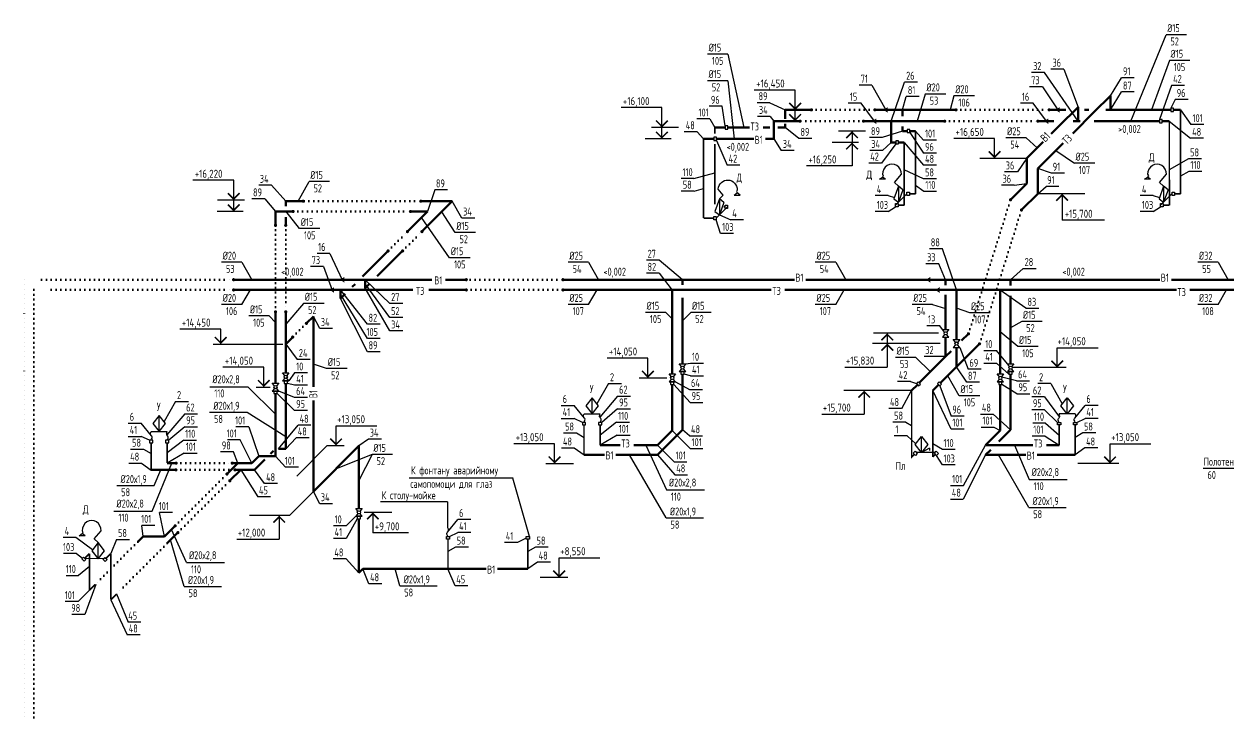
# Model space of a CAD drawing. Header units: millimetres. Extents: x 170992 to 3444916, y -723939 to 111177.
# Drawn here: x 1714954 to 1752592, y -362071 to -340524 of the extents above; entities that cross this region are included whole.
import ezdxf
from ezdxf.enums import TextEntityAlignment as Align

# ---------------------------------------------------------------- set-up
doc = ezdxf.new("R2010")
doc.units = ezdxf.units.MM
doc.linetypes.add('пунктирнаяX2', pattern=[0.5, 0, -0.5])
doc.linetypes.add('ШТРИХОВАЯ', pattern=[0.75, 0.5, -0.25])
doc.layers.add('0. В', color=1, linetype='Continuous')
for name, color, linetype, lineweight in [('0. В выноски', 2, 'Continuous', 25), ('_fek', 6, 'Continuous', 50), ('_tex_fek', 4, 'Continuous', 25), ('_vodo', 3, 'Continuous', 50)]:
    doc.layers.add(name, color=color, linetype=linetype, lineweight=lineweight)
doc.layers.add('0_ГТ-20_Изм.1', color=7, linetype='Continuous', true_color=0xe000e0)
doc.styles.add('GOST 2.304', font='CS_Gost2304.shx')
doc.styles.add('ГОСТ 2.304', font='cs_gost2304.shx')

# ---------------------------------------------------------------- blocks, each defined once
blk = doc.blocks.new('A$C192E26FC')
at = {"layer": '0. В выноски', "lineweight": -3, "ltscale": 100}
for p, q in [((-40, 31), (-125, 100)), ((-125, 100), (-125, -100)), ((39, 32), (123, 100)), ((123, 100), (123, -100)), ((-125, -100), (-39, -31)), ((123, -100), (38, -32))]:
    blk.add_line(p, q, dxfattribs=at)
blk.add_circle((0, 0), 50, dxfattribs=at)

msp = doc.modelspace()

# ---------------------------------------------------------------- linework, layer by layer
at = {"layer": '0. В', "color": 1, "linetype": 'ШТРИХОВАЯ', "ltscale": 250, "const_width": 50}
for points in [[(1751083, -343204), (1751083, -345829)], [(1742802, -343865), (1742802, -345829)], [(1742802, -345829), (1742614, -345829)], [(1751083, -345829), (1750896, -345829)]]:
    msp.add_lwpolyline(points, dxfattribs=at)
at = {"layer": '0. В', "color": 150, "linetype": 'ШТРИХОВАЯ', "ltscale": 250, "const_width": 50}
for points in [[(1750733, -346183), (1750730, -343558)], [(1742451, -346183), (1742449, -344219)], [(1742451, -346183), (1742255, -346183)], [(1750733, -346183), (1750536, -346183)]]:
    msp.add_lwpolyline(points, dxfattribs=at)
at = {"layer": '0. В', "color": 1, "linetype": 'ШТРИХОВАЯ', "ltscale": 250, "const_width": 50}
for points, elevation in [([(1736536, -343946), (1736536, -343754)], 0), ([(1736536, -346154), (1736536, -344273)], 0), ([(1736852, -346232), (1736812, -346232)], 0), ([(1716998, -358205), (1716998, -357064)], 24300)]:
    msp.add_lwpolyline(points, dxfattribs=dict(at, elevation=elevation))
at = {"layer": '0. В', "color": 150, "linetype": 'ШТРИХОВАЯ', "ltscale": 250, "const_width": 50, "elevation": 0}
for points in [[(1736182, -346586), (1736182, -344108)], [(1736499, -346586), (1736182, -346586)], [(1717663, -358505), (1717663, -357063)]]:
    msp.add_lwpolyline(points, dxfattribs=at)
at = {"layer": '0. В', "color": 150, "linetype": 'ШТРИХОВАЯ', "lineweight": -3, "ltscale": 250, "const_width": 50}
msp.add_lwpolyline([(1742682, -351971), (1742681, -354046), (1742766, -353960)], dxfattribs=at)
at = {"layer": '0. В', "color": 1, "linetype": 'ШТРИХОВАЯ', "lineweight": -3, "ltscale": 250, "const_width": 50}
for points in [[(1743342, -351972), (1743341, -354046)], [(1743341, -354046), (1743427, -353960)]]:
    msp.add_lwpolyline(points, dxfattribs=at)
at = {"layer": '0. В', "color": 5, "ltscale": 250, "const_width": 50, "elevation": 0}
for points in [[(1732446, -353979), (1732446, -353046)], [(1747792, -353979), (1747792, -353046)], [(1718921, -354449), (1718921, -353604)]]:
    msp.add_lwpolyline(points, dxfattribs=at)
at = {"layer": '0. В', "color": 1, "ltscale": 100, "const_width": 50, "elevation": 24300}
for points in [[(1732950, -353679), (1732950, -353046)], [(1747287, -353679), (1747287, -353046)], [(1719425, -354237), (1719425, -353604)]]:
    msp.add_lwpolyline(points, dxfattribs=at)
at = {"layer": '0. В', "color": 5, "ltscale": 250, "const_width": 50}
for points in [[(1728196, -357542), (1728196, -356609)], [(1730691, -357542), (1730691, -356609)]]:
    msp.add_lwpolyline(points, dxfattribs=at)
at = {"layer": '0. В', "color": 1, "linetype": 'ByBlock', "ltscale": 250, "const_width": 50, "elevation": 24300}
msp.add_lwpolyline([(1716850, -357212), (1716998, -357064)], dxfattribs=at)
at = {"layer": '0. В', "color": 150, "linetype": 'ByBlock', "ltscale": 250, "const_width": 50, "elevation": 0}
for points in [[(1717510, -357216), (1717663, -357063)], [(1717663, -358505), (1717845, -358324)]]:
    msp.add_lwpolyline(points, dxfattribs=at)
at = {"layer": '0. В', "color": 1, "linetype": 'ByBlock', "ltscale": 250, "const_width": 50}
msp.add_lwpolyline([(1716998, -358205), (1717180, -358024)], dxfattribs=at)
at = {"layer": '0. В выноски', "ltscale": 10}
for p, q in [((1749528, -343558), (1750627, -340858)), ((1751265, -340858), (1750627, -340858)), ((1736942, -341465), (1736304, -341465)), ((1736942, -341465), (1737434, -343754)), ((1750732, -341659), (1750172, -343204)), ((1751369, -341659), (1750732, -341659)), ((1736937, -342292), (1736299, -342292)), ((1736937, -342292), (1737134, -344108)), ((1743106, -342708), (1742855, -343558)), ((1743744, -342708), (1743106, -342708)), ((1744004, -342767), (1743887, -343204)), ((1744642, -342767), (1744004, -342767)), ((1746263, -344079), (1745626, -344079)), ((1746607, -344388), (1746263, -344079)), ((1747184, -344471), (1747765, -344873)), ((1748403, -344873), (1747765, -344873)), ((1723521, -346056), (1723857, -345446)), ((1724495, -345446), (1723857, -345446)), ((1723560, -346914), (1723139, -346377)), ((1728248, -347826), (1727369, -346567)), ((1728418, -347036), (1728000, -346388)), ((1724198, -346914), (1723560, -346914)), ((1729055, -347036), (1728418, -347036)), ((1721760, -347965), (1721122, -347965)), ((1721760, -347965), (1722073, -348508)), ((1728886, -347826), (1728248, -347826)), ((1732589, -347965), (1731951, -347965)), ((1732589, -347965), (1732902, -348508)), ((1740309, -347965), (1739672, -347965)), ((1740309, -347965), (1740623, -348508)), ((1752257, -347965), (1751619, -347965)), ((1752257, -347965), (1752570, -348508)), ((1721760, -349283), (1722023, -348828)), ((1732589, -349283), (1732852, -348828)), ((1740309, -349283), (1740572, -348828)), ((1752257, -349283), (1752520, -348828)), ((1723686, -349249), (1723128, -349901)), ((1724324, -349249), (1723686, -349249)), ((1721760, -349283), (1721122, -349283)), ((1722608, -349642), (1721971, -349642)), ((1722608, -349642), (1722808, -349841)), ((1732589, -349283), (1731951, -349283)), ((1735003, -349530), (1734365, -349530)), ((1735003, -349530), (1735202, -349730)), ((1735781, -349530), (1735522, -349790)), ((1736419, -349530), (1735781, -349530)), ((1740309, -349283), (1739672, -349283)), ((1743333, -349282), (1742696, -349282)), ((1743333, -349282), (1743742, -349410)), ((1744497, -349544), (1744082, -349395)), ((1745134, -349544), (1744497, -349544)), ((1752257, -349283), (1751619, -349283)), ((1746122, -349812), (1745772, -350015)), ((1746760, -349812), (1746122, -349812)), ((1745995, -350597), (1745451, -350141)), ((1746633, -350597), (1745995, -350597)), ((1724405, -351285), (1723992, -351143)), ((1742814, -350936), (1742176, -350936)), ((1742814, -350936), (1743266, -351387)), ((1725043, -351285), (1724405, -351285)), ((1744170, -352132), (1743808, -351506)), ((1744807, -352132), (1744170, -352132)), ((1725827, -353969), (1724703, -354414)), ((1725827, -353969), (1725414, -354783)), ((1726465, -353969), (1725827, -353969))]:
    msp.add_line(p, q, dxfattribs=at)
at = {"layer": '0. В выноски'}
for p, q in [((1739041, -342584), (1737766, -342584)), ((1739041, -343558), (1739041, -342584)), ((1734877, -343134), (1733602, -343134)), ((1734877, -344108), (1734877, -343134)), ((1735394, -343754), (1734550, -343754)), ((1741240, -343865), (1740396, -343865)), ((1740818, -343865), (1740818, -344956)), ((1735172, -344108), (1734355, -344108)), ((1741019, -344219), (1740201, -344219)), ((1745270, -344095), (1743995, -344095)), ((1745270, -344716), (1745270, -344095)), ((1744810, -344716), (1746279, -344716)), ((1740818, -344956), (1739397, -344956)), ((1721503, -345403), (1720227, -345403)), ((1721503, -346377), (1721503, -345403)), ((1741672, -345371), (1741767, -345301)), ((1741861, -345370), (1741672, -345371)), ((1741795, -345259), (1741767, -345301)), ((1741861, -345370), (1741767, -345301)), ((1741771, -345217), (1741795, -345259)), ((1742148, -345468), (1742364, -345217)), ((1742269, -345589), (1742148, -345468)), ((1749954, -345371), (1750048, -345301)), ((1750142, -345370), (1749954, -345371)), ((1750076, -345259), (1750048, -345301)), ((1750142, -345370), (1750048, -345301)), ((1750052, -345217), (1750076, -345259)), ((1750429, -345468), (1750645, -345217)), ((1750550, -345589), (1750429, -345468)), ((1736798, -345866), (1736639, -345681)), ((1736677, -345987), (1736798, -345866)), ((1737140, -345864), (1737234, -345794)), ((1737140, -345864), (1737329, -345865)), ((1737230, -345711), (1737206, -345753)), ((1737206, -345753), (1737234, -345794)), ((1737329, -345865), (1737234, -345794)), ((1742269, -345589), (1742127, -345980)), ((1742175, -346183), (1742528, -345829)), ((1742269, -345589), (1742269, -346089)), ((1742410, -345697), (1742269, -345589)), ((1742410, -345697), (1742269, -346089)), ((1750550, -345589), (1750409, -345980)), ((1750456, -346183), (1750810, -345829)), ((1750550, -345589), (1750550, -346089)), ((1750692, -345697), (1750550, -345589)), ((1750692, -345697), (1750550, -346089)), ((1721842, -346023), (1720998, -346023)), ((1736677, -345987), (1736536, -346379)), ((1736578, -346586), (1736932, -346232)), ((1736677, -345987), (1736677, -346487)), ((1736818, -346096), (1736677, -345987)), ((1736818, -346096), (1736677, -346487)), ((1742127, -345980), (1742269, -346089)), ((1750409, -345980), (1750550, -346089)), ((1721798, -346377), (1720981, -346377)), ((1736536, -346379), (1736677, -346487)), ((1721098, -350052), (1719823, -350052)), ((1721098, -350518), (1721098, -350052)), ((1720862, -350518), (1723039, -350518)), ((1747229, -351255), (1747229, -350635)), ((1747229, -350635), (1748505, -350635)), ((1734441, -350955), (1733166, -350955)), ((1734441, -351575), (1734441, -350955)), ((1722442, -351242), (1721167, -351242)), ((1722442, -351862), (1722442, -351242)), ((1747504, -351255), (1745822, -351255)), ((1720759, -351851), (1721947, -351851)), ((1721947, -351851), (1722808, -352708)), ((1722207, -351862), (1722642, -351862)), ((1734166, -351575), (1735036, -351575)), ((1732699, -352195), (1732499, -352445)), ((1732699, -352195), (1732499, -352445)), ((1732699, -352695), (1732699, -352195)), ((1732899, -352445), (1732699, -352195)), ((1732699, -352695), (1732699, -352195)), ((1732899, -352445), (1732699, -352195)), ((1747339, -352445), (1747539, -352195)), ((1747339, -352445), (1747539, -352195)), ((1747539, -352695), (1747539, -352195)), ((1747539, -352195), (1747739, -352445)), ((1747539, -352695), (1747539, -352195)), ((1747539, -352195), (1747739, -352445)), ((1720748, -352650), (1721918, -352650)), ((1721918, -352650), (1723128, -353401)), ((1732499, -352445), (1732699, -352695)), ((1732499, -352445), (1732699, -352695)), ((1732699, -352695), (1732899, -352445)), ((1732699, -352695), (1732899, -352445)), ((1747539, -352695), (1747339, -352445)), ((1747539, -352695), (1747339, -352445)), ((1747739, -352445), (1747539, -352695)), ((1747739, -352445), (1747539, -352695)), ((1719174, -352753), (1718974, -353003)), ((1719174, -352753), (1718974, -353003)), ((1718974, -353003), (1719174, -353253)), ((1718974, -353003), (1719174, -353253)), ((1719174, -353253), (1719174, -352753)), ((1719374, -353003), (1719174, -352753)), ((1719174, -353253), (1719174, -352753)), ((1719374, -353003), (1719174, -352753)), ((1719174, -353253), (1719374, -353003)), ((1719174, -353253), (1719374, -353003)), ((1732446, -352695), (1732951, -352695)), ((1747791, -352695), (1747287, -352695)), ((1718921, -353253), (1719426, -353253)), ((1724699, -353690), (1724699, -353070)), ((1724699, -353070), (1725974, -353070)), ((1742789, -353654), (1742989, -353404)), ((1742789, -353654), (1742989, -353404)), ((1742989, -353904), (1742989, -353404)), ((1742989, -353404), (1743189, -353654)), ((1742989, -353904), (1742989, -353404)), ((1742989, -353404), (1743189, -353654)), ((1724424, -353690), (1723474, -354640)), ((1724424, -353690), (1724958, -353690)), ((1731526, -353630), (1730251, -353630)), ((1731526, -354251), (1731526, -353630)), ((1734373, -353679), (1735020, -355077)), ((1742989, -353904), (1742789, -353654)), ((1742989, -353904), (1742789, -353654)), ((1743189, -353654), (1742989, -353904)), ((1743189, -353654), (1742989, -353904)), ((1743241, -353775), (1742989, -353904)), ((1743241, -353775), (1743241, -353841)), ((1745893, -353679), (1746352, -354751)), ((1748880, -354251), (1748880, -353630)), ((1748880, -353630), (1750155, -353630)), ((1735010, -355951), (1733871, -353979)), ((1743327, -353904), (1742823, -353904)), ((1743413, -353904), (1742823, -353904)), ((1746341, -355626), (1745391, -353979)), ((1718951, -355734), (1719565, -354237)), ((1719020, -354939), (1719224, -354449)), ((1731251, -354251), (1732121, -354251)), ((1749155, -354251), (1747874, -354251)), ((1746352, -354751), (1747540, -354751)), ((1717850, -354939), (1719020, -354939)), ((1723992, -355125), (1723241, -355875)), ((1735020, -355077), (1736208, -355077)), ((1746341, -355626), (1747511, -355626)), ((1717762, -355734), (1718951, -355734)), ((1723241, -355875), (1722000, -355875)), ((1722923, -355875), (1722923, -356611)), ((1725575, -355774), (1726445, -355774)), ((1725850, -355774), (1725850, -356417)), ((1735010, -355951), (1736179, -355951)), ((1716793, -356393, 0), (1716764, -356434, 0)), ((1716769, -356351, 0), (1716793, -356393, 0)), ((1717145, -356602, 0), (1717361, -356351, 0)), ((1720030, -357346), (1719561, -356307)), ((1726961, -356417), (1725850, -356417)), ((1716670, -356504, 0), (1716764, -356434, 0)), ((1716859, -356504, 0), (1716670, -356504, 0)), ((1716859, -356504, 0), (1716764, -356434, 0)), ((1717266, -356722, 0), (1717066, -356972, 0)), ((1717266, -356722, 0), (1717066, -356972, 0)), ((1717266, -356722, 0), (1717145, -356602, 0)), ((1717266, -357222, 0), (1717266, -356722, 0)), ((1717466, -356972, 0), (1717266, -356722, 0)), ((1717266, -357222, 0), (1717266, -356722, 0)), ((1717466, -356972, 0), (1717266, -356722, 0)), ((1719953, -358092), (1719531, -356637)), ((1721595, -356611), (1722923, -356611)), ((1717066, -356972, 0), (1717266, -357222, 0)), ((1717066, -356972, 0), (1717266, -357222, 0)), ((1717266, -357222, 0), (1717466, -356972, 0)), ((1717266, -357222, 0), (1717466, -356972, 0)), ((1716848, -357211, 24300), (1717455, -357215, 0)), ((1720030, -357346), (1721218, -357346)), ((1726693, -358072), (1726551, -357542)), ((1731669, -357814), (1731669, -357194)), ((1731669, -357194), (1732945, -357194)), ((1731944, -357814), (1731074, -357814)), ((1719953, -358092), (1721123, -358092)), ((1726693, -358072), (1727863, -358072))]:
    msp.add_line(p, q, dxfattribs=at)
at = {"layer": '0. В выноски', "const_width": 50}
for points in [[(1739223, -342987), (1739041, -343169), (1738858, -342987)], [(1735060, -343536), (1734877, -343719), (1734695, -343536)], [(1739223, -343340), (1739041, -343522), (1738858, -343340)], [(1735060, -343890), (1734877, -344072), (1734695, -343890)], [(1741001, -344083), (1740818, -343901), (1740636, -344083)], [(1741001, -344436), (1740818, -344254), (1740636, -344436)], [(1745452, -344498), (1745270, -344680), (1745088, -344498)], [(1721685, -345805), (1721503, -345988), (1721320, -345805)], [(1721685, -346159), (1721503, -346341), (1721320, -346159)], [(1724881, -353472), (1724699, -353655), (1724517, -353472)], [(1723105, -356093), (1722923, -355911), (1722741, -356093)], [(1725667, -355991), (1725850, -355809), (1726032, -355991)], [(1731487, -357596), (1731669, -357778), (1731852, -357596)]]:
    msp.add_lwpolyline(points, dxfattribs=at)
at = {"layer": '0. В выноски'}
for points in [[(1750861, -343254), (1750861, -343154), (1750781, -343154), (1750781, -343254)], [(1750507, -343608), (1750507, -343508), (1750427, -343508), (1750427, -343608)], [(1736934, -343804), (1736934, -343704), (1736854, -343704), (1736854, -343804)], [(1742620, -343915), (1742620, -343815), (1742540, -343815), (1742540, -343915)], [(1736580, -344158), (1736580, -344058), (1736500, -344058), (1736500, -344158)], [(1742267, -344269), (1742267, -344169), (1742187, -344169), (1742187, -344269)], [(1742535, -345879), (1742535, -345779), (1742614, -345779), (1742614, -345879)], [(1750816, -345879), (1750816, -345779), (1750896, -345779), (1750896, -345879)], [(1742175, -346233), (1742175, -346133), (1742255, -346133), (1742255, -346233)], [(1750456, -346233), (1750456, -346133), (1750536, -346133), (1750536, -346233)], [(1742955, -351769), (1742884, -351698), (1742828, -351755), (1742898, -351826)], [(1743615, -351770), (1743544, -351699), (1743488, -351755), (1743558, -351826)], [(1742802, -353996), (1742731, -353925), (1742788, -353868), (1742858, -353939)], [(1743462, -353996), (1743392, -353925), (1743448, -353868), (1743519, -353939)], [(1725364, -355979), (1725464, -355979), (1725464, -355899), (1725364, -355899)], [(1728246, -356609), (1728146, -356609), (1728146, -356529), (1728246, -356529)], [(1730741, -356609), (1730641, -356609), (1730641, -356529), (1730741, -356529)]]:
    msp.add_lwpolyline(points, close=True, dxfattribs=at)
for points, elevation in [([(1736852, -346283), (1736852, -346182), (1736932, -346182), (1736932, -346283)], 0), ([(1736499, -346636), (1736499, -346536), (1736578, -346536), (1736578, -346636)], 0), ([(1735472, -351460), (1735572, -351460), (1735572, -351380), (1735472, -351380)], 0), ([(1745722, -351460), (1745822, -351460), (1745822, -351380), (1745722, -351380)], 0), ([(1723078, -351747), (1723178, -351747), (1723178, -351667), (1723078, -351667)], 0), ([(1735152, -351780), (1735252, -351780), (1735252, -351700), (1735152, -351700)], 0), ([(1745401, -351780), (1745501, -351780), (1745501, -351700), (1745401, -351700)], 0), ([(1722758, -352067), (1722858, -352067), (1722858, -351987), (1722758, -351987)], 0), ([(1732396, -353046), (1732496, -353046), (1732496, -352966), (1732396, -352966)], 0), ([(1732900, -353046), (1733000, -353046), (1733000, -352967), (1732900, -352967)], 24300), ([(1747338, -353046), (1747237, -353046), (1747237, -352967), (1747338, -352967)], 24300), ([(1747842, -353046), (1747742, -353046), (1747742, -352966), (1747842, -352966)], 0), ([(1718871, -353604), (1718971, -353604), (1718971, -353524), (1718871, -353524)], 0), ([(1719375, -353604), (1719475, -353604), (1719475, -353525), (1719375, -353525)], 24300), ([(1716827, -357302), (1716756, -357231), (1716812, -357175), (1716883, -357246)], 0), ([(1717489, -357308), (1717418, -357238), (1717475, -357181), (1717545, -357252)], 0)]:
    msp.add_lwpolyline(points, close=True, dxfattribs=dict(at, elevation=elevation))
at = {"layer": '0. В выноски', "const_width": 50, "elevation": 0}
for points in [[(1721280, -350300), (1721098, -350483), (1720916, -350300)], [(1747047, -351037), (1747229, -351220), (1747412, -351037)], [(1734623, -351357), (1734441, -351540), (1734259, -351357)], [(1722625, -351645), (1722442, -351827), (1722260, -351645)], [(1731708, -354033), (1731526, -354215), (1731344, -354033)], [(1748698, -354033), (1748880, -354215), (1749062, -354033)]]:
    msp.add_lwpolyline(points, dxfattribs=at)
at = {"layer": '0. В выноски'}
for centre in [(1742067, -345217), (1750349, -345217), (1717065, -356351, 0)]:
    msp.add_ellipse(centre, major_axis=(0, 317), ratio=0.936455, start_param=4.712389, end_param=7.853982, dxfattribs=at)
at = {"layer": '0. В выноски', "extrusion": (0, 0, -1)}
msp.add_ellipse((1736934, -345711, 0), major_axis=(0, 317), ratio=0.936455, start_param=4.806783, end_param=7.853982, dxfattribs=at)
at = {"layer": '0. В выноски'}
for points in [[(1732446, -352966, -24299), (1732469, -352843, -24299), (1732447, -352823, -24299), (1732430, -352787, -24299), (1732446, -352695, -24299)], [(1732446, -352966, -24299), (1732469, -352843, -24299), (1732447, -352823, -24299), (1732430, -352787, -24299), (1732446, -352695, -24299)], [(1732950, -352966, -24299), (1732973, -352843, -24299), (1732951, -352823, -24299), (1732934, -352787, -24299), (1732951, -352695, -24299)], [(1747287, -352966, -24299), (1747264, -352843, -24299), (1747286, -352823, -24299), (1747304, -352787, -24299), (1747287, -352695, -24299)], [(1747792, -352966, -24299), (1747769, -352843, -24299), (1747791, -352823, -24299), (1747808, -352787, -24299), (1747791, -352695, -24299)], [(1747792, -352966, -24299), (1747769, -352843, -24299), (1747791, -352823, -24299), (1747808, -352787, -24299), (1747791, -352695, -24299)], [(1718921, -353524, -24299), (1718944, -353400, -24299), (1718922, -353381, -24299), (1718905, -353345, -24299), (1718921, -353253, -24299)], [(1718921, -353524, -24299), (1718944, -353400, -24299), (1718922, -353381, -24299), (1718905, -353345, -24299), (1718921, -353253, -24299)], [(1719425, -353524, -24299), (1719448, -353400, -24299), (1719426, -353381, -24299), (1719409, -353345, -24299), (1719426, -353253, -24299)], [(1728196, -356529, -24299), (1728173, -356406, -24299), (1728195, -356386, -24299), (1728212, -356350, -24299), (1728195, -356258, -24299)], [(1728196, -356529, -24299), (1728173, -356406, -24299), (1728195, -356386, -24299), (1728212, -356350, -24299), (1728195, -356258, -24299)]]:
    msp.add_spline(points, degree=3, dxfattribs=at)
at = {"layer": '0_ГТ-20_Изм.1'}
for p, q in [((1748090, -345822), (1746620, -345822)), ((1747382, -345822), (1747382, -346652)), ((1748709, -346652), (1747382, -346652)), ((1743516, -350183), (1741487, -350183)), ((1741920, -350183), (1741920, -351239)), ((1743571, -350503), (1741456, -350503)), ((1740593, -351239), (1741920, -351239)), ((1742681, -351972), (1740567, -351972)), ((1741200, -352007), (1741200, -352707)), ((1739873, -352707), (1741200, -352707))]:
    msp.add_line(p, q, dxfattribs=at)
at = {"layer": '0_ГТ-20_Изм.1', "linetype": 'Continuous', "ltscale": 100}
for p, q in [((1730228, -354705), (1726984, -354705)), ((1730741, -356529), (1730219, -354705))]:
    msp.add_line(p, q, dxfattribs=at)
at = {"layer": '0_ГТ-20_Изм.1', "ltscale": 15}
for p, q in [((1717197, -358024), (1716848, -358965)), ((1717845, -358324, 0), (1718201, -359205)), ((1716848, -358965), (1716447, -358965)), ((1718602, -359205), (1718201, -359205))]:
    msp.add_line(p, q, dxfattribs=at)
at = {"layer": '0_ГТ-20_Изм.1', "const_width": 50}
for points in [[(1747199, -346040), (1747382, -345858), (1747564, -346040)], [(1742103, -350401), (1741920, -350218), (1741738, -350401)], [(1742103, -350721), (1741920, -350539), (1741738, -350721)], [(1741382, -352189), (1741200, -352007), (1741018, -352189)]]:
    msp.add_lwpolyline(points, dxfattribs=at)
at = {"layer": '_fek', "linetype": 'пунктирнаяX2', "ltscale": 300}
for p, q in [((1739550, -343204), (1741531, -343204)), ((1744066, -343204), (1746976, -343204)), ((1741178, -343558), (1739196, -343558)), ((1743713, -343558), (1746622, -343558)), ((1723701, -346056), (1727346, -346056)), ((1744456, -350197), (1745770, -346011)), ((1723356, -346377), (1727026, -346377)), ((1744803, -350511), (1746111, -346331)), ((1722808, -349512), (1722808, -346809)), ((1723128, -346809), (1723128, -349487)), ((1726325, -347611), (1726930, -347006)), ((1726778, -347611), (1727383, -347006)), ((1714954, -348508), (1714954, -364068)), ((1715503, -348508), (1721499, -348508)), ((1728743, -348508), (1731813, -348508)), ((1715254, -348828), (1715254, -363768)), ((1715803, -348828), (1721499, -348828)), ((1728768, -348828), (1731788, -348828)), ((1723345, -350300), (1723774, -349871)), ((1719697, -354449), (1721545, -354449)), ((1719704, -354237), (1721458, -354237)), ((1719672, -356197), (1721292, -354577)), ((1719759, -356409), (1721380, -354789)), ((1718508, -356695), (1717164, -358039)), ((1719427, -356742), (1717845, -358324, 0))]:
    msp.add_line(p, q, dxfattribs=at)
at = {"layer": '_tex_fek', "ltscale": 15}
for p, q in [((1746829, -342036), (1746428, -342036)), ((1747878, -343558), (1746829, -342036)), ((1747434, -341931), (1747033, -341931)), ((1747434, -341931), (1747878, -343117)), ((1741442, -342431), (1741041, -342431)), ((1741442, -342431), (1741870, -343204)), ((1742044, -343558), (1742461, -342338)), ((1742862, -342338), (1742461, -342338)), ((1746767, -342481), (1746365, -342481)), ((1746767, -342481), (1747244, -343204)), ((1748892, -342763), (1749234, -342200)), ((1749636, -342200), (1749234, -342200)), ((1750801, -342441), (1750427, -343508)), ((1751203, -342441), (1750801, -342441)), ((1742398, -343204), (1742512, -342789)), ((1742914, -342789), (1742512, -342789)), ((1748892, -343204), (1749234, -342645)), ((1749636, -342645), (1749234, -342645)), ((1750915, -342877), (1750781, -343154)), ((1751316, -342877), (1750915, -342877)), ((1736761, -343091), (1736360, -343091)), ((1736854, -343704), (1736761, -343091)), ((1738251, -342979), (1737850, -342979)), ((1738251, -342979), (1738728, -343204)), ((1741105, -342994), (1740703, -342994)), ((1741516, -343558), (1741105, -342994)), ((1746479, -342994), (1746078, -342994)), ((1746891, -343558), (1746479, -342994)), ((1751083, -343204), (1751407, -343664)), ((1736377, -343487), (1735975, -343487)), ((1736377, -343487), (1736536, -343754)), ((1738262, -343406), (1737861, -343406)), ((1738262, -343406), (1738374, -343558)), ((1750730, -343558), (1751397, -344092)), ((1735977, -343887), (1735575, -343887)), ((1735977, -343887), (1736182, -344108)), ((1739159, -344093), (1738728, -343754)), ((1742398, -343865), (1741763, -344070)), ((1742620, -343915), (1743051, -344559)), ((1742802, -343865), (1743051, -344145)), ((1751809, -343664), (1751407, -343664)), ((1736580, -344158), (1736917, -344931)), ((1738374, -344108), (1738608, -344468)), ((1739560, -344093), (1739159, -344093)), ((1741763, -344070), (1741362, -344070)), ((1742187, -344269), (1741741, -344864)), ((1742044, -344219), (1741773, -344468)), ((1742449, -344219), (1743051, -344934)), ((1743453, -344145), (1743051, -344145)), ((1751798, -344092), (1751397, -344092)), ((1739010, -344468), (1738608, -344468)), ((1741773, -344468), (1741372, -344468)), ((1743453, -344559), (1743051, -344559)), ((1746279, -344716), (1745986, -345141)), ((1751333, -344733), (1750731, -345080)), ((1751734, -344733), (1751333, -344733)), ((1737318, -344931), (1736917, -344931)), ((1741741, -344864), (1741340, -344864)), ((1743051, -345358), (1742450, -345080)), ((1743453, -344934), (1743051, -344934)), ((1747053, -345182), (1746620, -345036)), ((1751342, -345124), (1751083, -345273)), ((1751743, -345124), (1751342, -345124)), ((1735877, -345351), (1735476, -345351)), ((1735877, -345351), (1736536, -345175, 0)), ((1743453, -345358), (1743051, -345358)), ((1745886, -345557), (1746279, -345502)), ((1735886, -345742), (1735485, -345742)), ((1735886, -345742), (1736182, -345663, 0)), ((1741944, -345883), (1741543, -345883)), ((1741944, -345883), (1742143, -345936)), ((1743061, -345749), (1742802, -345566)), ((1743462, -345749), (1743061, -345749)), ((1746620, -345822), (1746881, -345597)), ((1750225, -345883), (1749824, -345883)), ((1750225, -345883), (1750425, -345936)), ((1741944, -346373), (1742175, -346233)), ((1750226, -346373), (1750456, -346233)), ((1736713, -347061), (1736578, -346636, 0)), ((1736677, -346487), (1737028, -346634)), ((1737430, -346634), (1737028, -346634)), ((1741944, -346373), (1741543, -346373)), ((1750226, -346373), (1749824, -346373)), ((1737114, -347061), (1736713, -347061)), ((1724506, -347686), (1724894, -348510)), ((1744082, -348828), (1743644, -347542)), ((1724304, -348094), (1724574, -348830)), ((1735522, -348510), (1734797, -347900)), ((1743742, -348508), (1743528, -348008)), ((1734795, -348308), (1735202, -348830)), ((1745772, -348510), (1746165, -348157)), ((1746252, -349401), (1745451, -348830)), ((1724188, -350033), (1723992, -349654)), ((1743642, -350060), (1743557, -349948)), ((1723128, -350518), (1723490, -351000)), ((1744182, -350628), (1744451, -351307)), ((1745672, -351132), (1745336, -350720)), ((1723891, -351000), (1723490, -351000)), ((1735622, -351132), (1735773, -351117)), ((1743742, -350911), (1743473, -350906)), ((1745722, -351460, 0), (1745336, -351119)), ((1723406, -351421), (1723228, -351667)), ((1723807, -351421), (1723406, -351421)), ((1735773, -351516), (1735572, -351460, 0)), ((1744403, -351709), (1744082, -351232)), ((1723406, -351807), (1723178, -351747, 0)), ((1723807, -351807), (1723406, -351807)), ((1733211, -351755), (1732850, -352384)), ((1735252, -351780, 0), (1735760, -352341)), ((1735302, -351700), (1735742, -351936)), ((1742645, -351691), (1742828, -351755)), ((1743558, -351826), (1743917, -352769)), ((1745961, -351669), (1745497, -351554)), ((1745972, -352069), (1745501, -351780, 0)), ((1747027, -351755), (1747387, -352384)), ((1722858, -352067, 0), (1723406, -352591)), ((1723406, -352190), (1722908, -351987)), ((1723807, -352190), (1723406, -352190)), ((1733497, -352144), (1732938, -352801)), ((1742377, -352532), (1742681, -351972)), ((1743917, -353174), (1743342, -351972)), ((1746836, -352169), (1747300, -352801)), ((1719686, -352313), (1719325, -352942)), ((1723807, -352591), (1723406, -352591)), ((1732457, -352832), (1732134, -352434)), ((1733497, -352543), (1733000, -352967)), ((1746836, -352568), (1747237, -352967)), ((1747781, -352832), (1748103, -352434)), ((1718932, -353390), (1718609, -352992)), ((1719971, -352702), (1719413, -353359)), ((1732396, -352966), (1732134, -352845)), ((1733465, -352963), (1732950, -353363)), ((1742499, -352956), (1742681, -353062)), ((1745772, -353199), (1745230, -352707)), ((1746867, -352988), (1747287, -353363)), ((1747842, -352966), (1748103, -352845)), ((1718871, -353524), (1718609, -353402)), ((1719971, -353101), (1719475, -353525)), ((1721970, -353107), (1721568, -353107)), ((1721970, -353107), (1722284, -354019)), ((1722903, -353786), (1723513, -353054)), ((1723914, -353054), (1723513, -353054)), ((1732208, -353296), (1732446, -353433)), ((1733484, -353367), (1732950, -353679)), ((1735202, -353219), (1735760, -353785)), ((1735742, -353381), (1735522, -353199)), ((1742538, -353386), (1742808, -353631)), ((1745249, -353111), (1745451, -353219)), ((1746848, -353393), (1747287, -353679)), ((1748029, -353296), (1747792, -353433)), ((1719940, -353521), (1719425, -353921)), ((1721705, -353512), (1721304, -353512)), ((1722066, -354237), (1721705, -353512)), ((1723455, -353450), (1723128, -353786)), ((1723856, -353450), (1723455, -353450)), ((1725717, -353487), (1725414, -353702)), ((1732143, -353764), (1732446, -353979)), ((1735262, -354200), (1734742, -353679)), ((1743641, -353812), (1743341, -353639)), ((1744302, -354933), (1744991, -353679)), ((1748095, -353764), (1747792, -353979)), ((1718683, -353803), (1718921, -353940)), ((1719959, -353925), (1719425, -354237)), ((1721632, -354237), (1721497, -353887)), ((1722808, -354019), (1723123, -354366)), ((1734742, -353979), (1735281, -354605)), ((1743641, -354293), (1743462, -353996)), ((1744991, -353979), (1744292, -355362)), ((1718623, -354238), (1718926, -354453)), ((1722466, -354879), (1722153, -354449)), ((1723524, -354366), (1723123, -354366)), ((1722867, -354879), (1722466, -354879)), ((1724188, -355504), (1723992, -355125)), ((1728195, -356258), (1728195, -355443)), ((1719339, -356529), (1719185, -355781)), ((1719586, -355781), (1719185, -355781)), ((1725314, -355899), (1725020, -356195)), ((1725364, -355979), (1725020, -356594)), ((1728185, -356395), (1728507, -355997)), ((1718674, -356529), (1718635, -356181)), ((1719037, -356181), (1718635, -356181)), ((1728246, -356529), (1728507, -356408)), ((1716574, -356562), (1716173, -356562)), ((1717090, -356943, 0), (1716574, -356562)), ((1717841, -356624), (1717663, -357063, 0)), ((1730641, -356579), (1730368, -356716)), ((1716589, -357061), (1716187, -357061)), ((1716589, -357061), (1716784, -357204)), ((1728434, -356859), (1728196, -356996)), ((1730928, -356859), (1730691, -356996)), ((1716998, -357470, 24300), (1716657, -357746)), ((1725414, -357665), (1725012, -357230)), ((1725727, -358004), (1725537, -357542)), ((1728420, -358070), (1728196, -357542)), ((1730994, -357327), (1730691, -357542)), ((1716272, -357746), (1716657, -357746)), ((1716998, -358205), (1716644, -358563)), ((1716644, -358563), (1716242, -358563)), ((1717663, -358505, 0), (1718175, -359603)), ((1718577, -359603), (1718175, -359603))]:
    msp.add_line(p, q, dxfattribs=at)
at = {"layer": '_tex_fek', "linetype": 'Continuous', "ltscale": 100}
for p, q in [((1745986, -345141), (1745585, -345141)), ((1747454, -345182), (1747053, -345182)), ((1722684, -345560), (1722283, -345560)), ((1722684, -345560), (1723128, -346056)), ((1727784, -345701), (1727559, -346377)), ((1728185, -345701), (1727784, -345701)), ((1745886, -345557), (1745485, -345557)), ((1747282, -345597), (1746881, -345597)), ((1722472, -345982), (1722071, -345982)), ((1722472, -345982), (1722808, -346377)), ((1728632, -346583), (1728329, -346059)), ((1729034, -346583), (1728632, -346583)), ((1724506, -347686), (1724105, -347686)), ((1743644, -347542), (1743243, -347542)), ((1724304, -348094), (1723903, -348094)), ((1734797, -347900), (1734396, -347900)), ((1743528, -348008), (1743127, -348008)), ((1726385, -349250), (1725614, -348508)), ((1734795, -348308), (1734394, -348308)), ((1746165, -348157), (1746566, -348157)), ((1725679, -349899), (1724835, -348828)), ((1726385, -349691), (1725614, -348641)), ((1726385, -350109), (1725614, -348774)), ((1725679, -350340), (1724835, -348965)), ((1725679, -350758), (1724835, -349100)), ((1726786, -349250), (1726385, -349250)), ((1746252, -349401), (1746653, -349401)), ((1726080, -349899), (1725679, -349899)), ((1726786, -349691), (1726385, -349691)), ((1743557, -349948), (1743156, -349948)), ((1724590, -350033), (1724188, -350033)), ((1726080, -350340), (1725679, -350340)), ((1726786, -350109), (1726385, -350109)), ((1726080, -350758), (1725679, -350758)), ((1744935, -350720), (1745336, -350720)), ((1735773, -351117), (1736174, -351117)), ((1743473, -350906), (1743072, -350906)), ((1744935, -351119), (1745336, -351119)), ((1735773, -351516), (1736174, -351516)), ((1744853, -351307), (1744451, -351307)), ((1733211, -351755), (1733612, -351755)), ((1742645, -351691), (1742244, -351691)), ((1744804, -351709), (1744403, -351709)), ((1745961, -351669), (1746362, -351669)), ((1747027, -351755), (1746626, -351755)), ((1733497, -352144), (1733898, -352144)), ((1735742, -351936), (1736143, -351936)), ((1745972, -352069), (1746373, -352069)), ((1746836, -352169), (1746434, -352169)), ((1719686, -352313), (1720087, -352313)), ((1731733, -352434), (1732134, -352434)), ((1733497, -352543), (1733898, -352543)), ((1735760, -352341), (1736162, -352341)), ((1742369, -352532), (1741968, -352532)), ((1746836, -352568), (1746434, -352568)), ((1748505, -352434), (1748103, -352434)), ((1718208, -352992), (1718609, -352992)), ((1719971, -352702), (1720373, -352702)), ((1731733, -352845), (1732134, -352845)), ((1733465, -352963), (1733867, -352963)), ((1742499, -352956), (1742098, -352956)), ((1744319, -352769), (1743917, -352769)), ((1744829, -352707), (1745230, -352707)), ((1746867, -352988), (1746466, -352988)), ((1748505, -352845), (1748103, -352845)), ((1718208, -353402), (1718609, -353402)), ((1719971, -353101), (1720373, -353101)), ((1731807, -353296), (1732208, -353296)), ((1733484, -353367), (1733885, -353367)), ((1735742, -353381), (1736143, -353381)), ((1742538, -353386), (1742137, -353386)), ((1744319, -353174), (1743917, -353174)), ((1744848, -353111), (1745249, -353111)), ((1746848, -353393), (1746447, -353393)), ((1748431, -353296), (1748029, -353296)), ((1719940, -353521), (1720341, -353521)), ((1726119, -353487), (1725717, -353487)), ((1731741, -353764), (1732143, -353764)), ((1735760, -353785), (1736162, -353785)), ((1748496, -353764), (1748095, -353764)), ((1718282, -353803), (1718683, -353803)), ((1719959, -353925), (1720360, -353925)), ((1721497, -353887), (1721095, -353887)), ((1744042, -353812), (1743641, -353812)), ((1718222, -354238), (1718623, -354238)), ((1721720, -354449), (1722255, -355288)), ((1735262, -354200), (1735663, -354200)), ((1744042, -354293), (1743641, -354293)), ((1755324, -354402), (1751784, -354402)), ((1735281, -354605), (1735682, -354605)), ((1722657, -355288), (1722255, -355288)), ((1743900, -354933), (1744302, -354933)), ((1724590, -355504), (1724188, -355504)), ((1728185, -355443), (1726088, -355443)), ((1743891, -355362), (1744292, -355362)), ((1728909, -355997), (1728507, -355997)), ((1725020, -356195), (1724619, -356195)), ((1728909, -356408), (1728507, -356408)), ((1717841, -356624), (1718243, -356624)), ((1725020, -356594), (1724619, -356594)), ((1730368, -356716), (1729967, -356716)), ((1728835, -356859), (1728434, -356859)), ((1731329, -356859), (1730928, -356859)), ((1725012, -357230), (1724611, -357230)), ((1731395, -357327), (1730994, -357327)), ((1726129, -358004), (1725727, -358004)), ((1728821, -358070), (1728420, -358070))]:
    msp.add_line(p, q, dxfattribs=at)
at = {"layer": '_vodo'}
for p, q in [((1748387, -343268), (1748892, -342763)), ((1739550, -343204), (1738728, -343204)), ((1738728, -343204), (1738728, -343479)), ((1744066, -343204), (1741531, -343204)), ((1742398, -343204), (1742398, -343403)), ((1747495, -343204), (1746976, -343204)), ((1747281, -343714), (1747878, -343117)), ((1748215, -343204), (1748078, -343204)), ((1750781, -343204), (1748749, -343204)), ((1751083, -343204), (1750861, -343204)), ((1739196, -343558), (1738374, -343558)), ((1738374, -343558), (1738374, -344108)), ((1743713, -343558), (1741178, -343558)), ((1742044, -343558), (1742044, -344219)), ((1747124, -343558), (1746622, -343558)), ((1747717, -343938), (1748387, -343268)), ((1747878, -343558), (1747730, -343558)), ((1736854, -343754), (1736536, -343754)), ((1737614, -343754), (1736934, -343754)), ((1738249, -343754), (1738040, -343754)), ((1738728, -343754), (1738503, -343754)), ((1738728, -343643), (1738728, -343754)), ((1742398, -343720), (1742398, -343865)), ((1742398, -343865), (1742540, -343865)), ((1742620, -343865), (1742803, -343865)), ((1747044, -343950), (1747281, -343714)), ((1736500, -344108), (1736182, -344108)), ((1737748, -344108), (1736580, -344108)), ((1738374, -344108), (1738119, -344108)), ((1742044, -344219), (1742187, -344219)), ((1742267, -344219), (1742449, -344219)), ((1746279, -344716), (1746791, -344204)), ((1746620, -345036), (1747416, -344239)), ((1723128, -346056), (1723676, -346056)), ((1727346, -346056), (1728332, -346056)), ((1727383, -347006), (1728332, -346056)), ((1722808, -346377), (1723356, -346377)), ((1726930, -347006), (1727559, -346377)), ((1727026, -346377), (1727559, -346377)), ((1725524, -348412), (1726325, -347611)), ((1725988, -348400), (1726778, -347611)), ((1721499, -348508), (1727695, -348508)), ((1728124, -348508), (1728768, -348508)), ((1731788, -348508), (1739018, -348508)), ((1739377, -348508), (1743742, -348508)), ((1743742, -348508), (1750435, -348508)), ((1743742, -348508), (1743742, -348680)), ((1750794, -348508), (1756930, -348508)), ((1721499, -348828), (1727098, -348828)), ((1725199, -348736), (1725293, -348643)), ((1725614, -348774), (1725747, -348641)), ((1727596, -348828), (1728768, -348828)), ((1731788, -348828), (1738297, -348828)), ((1738723, -348828), (1750950, -348828)), ((1744082, -348828), (1744082, -350380)), ((1751376, -348828), (1757100, -348828)), ((1724835, -349100), (1724989, -348947)), ((1743742, -348983), (1743742, -350060)), ((1743742, -350308), (1743742, -350911)), ((1744242, -350411), (1744456, -350197)), ((1743742, -350911), (1743911, -350742)), ((1744082, -351231), (1744803, -350511)), ((1744082, -350628), (1744082, -351231)), ((1743742, -350911), (1742920, -351734)), ((1744082, -351231), (1743579, -351734)), ((1742863, -351790), (1742681, -351972)), ((1743523, -351791), (1743342, -351972))]:
    msp.add_line(p, q, dxfattribs=at)
at = {"layer": '_vodo', "ltscale": 15}
for p, q in [((1748892, -343204), (1748892, -342763)), ((1747878, -343558), (1747878, -343117)), ((1747878, -343558), (1747944, -343558)), ((1748383, -343558), (1750427, -343558)), ((1750507, -343558), (1750730, -343558)), ((1746279, -345502), (1746279, -344716)), ((1746620, -345822), (1746620, -345036)), ((1746279, -345502), (1745770, -346011)), ((1746620, -345822), (1746111, -346331)), ((1723128, -346056), (1723128, -346211)), ((1722808, -346377), (1722808, -346809)), ((1723128, -346554), (1723128, -346809)), ((1725614, -348508), (1725614, -348774)), ((1735522, -348510), (1735522, -348670)), ((1745772, -348510), (1745772, -348689)), ((1724835, -348830), (1724835, -349100)), ((1735202, -348830), (1735202, -351452)), ((1745451, -348830), (1745451, -351452)), ((1735522, -349071), (1735522, -351132)), ((1745772, -349009), (1745772, -351132)), ((1722808, -349512), (1722808, -351739)), ((1723128, -349512), (1723128, -351044)), ((1723774, -349871), (1723992, -349654)), ((1723992, -349654), (1723992, -351853)), ((1723128, -350518), (1723345, -350300)), ((1723128, -351044), (1723128, -351419)), ((1735522, -351460), (1735522, -353199)), ((1745772, -351460), (1745772, -353199)), ((1723128, -351747), (1723128, -353786)), ((1735202, -351780), (1735202, -353219)), ((1745451, -351780), (1745451, -353219)), ((1722808, -352067), (1722808, -354019)), ((1723992, -352277), (1723992, -355125)), ((1735522, -353199), (1734742, -353979)), ((1735202, -353219), (1734742, -353679)), ((1745451, -353219), (1744991, -353679)), ((1745772, -353199), (1745403, -353567)), ((1722903, -353786), (1723128, -353786)), ((1723992, -355125), (1725414, -353702)), ((1725414, -353702), (1725414, -355651)), ((1732950, -353679), (1733578, -353679)), ((1734004, -353679), (1734742, -353679)), ((1744991, -353679), (1746466, -353679)), ((1746892, -353679), (1747287, -353679)), ((1722066, -354237), (1722284, -354019)), ((1722153, -354449), (1722480, -354123)), ((1722808, -354019), (1722284, -354019)), ((1722652, -353951), (1722745, -353858)), ((1732446, -353979), (1733085, -353979)), ((1733444, -353979), (1734742, -353979)), ((1745151, -353819), (1744991, -353979)), ((1744991, -353979), (1746247, -353979)), ((1746605, -353979), (1747792, -353979)), ((1719697, -354449), (1718921, -354449)), ((1719704, -354237), (1719425, -354237)), ((1721296, -354573), (1721632, -354237)), ((1721384, -354785), (1721720, -354449)), ((1721458, -354237), (1722066, -354237)), ((1721545, -354449), (1722153, -354449)), ((1725414, -355979), (1725414, -357665)), ((1719339, -356529), (1719676, -356193)), ((1719427, -356742), (1719759, -356409)), ((1718674, -356529), (1718508, -356695)), ((1719339, -356529), (1718674, -356529)), ((1725414, -357665), (1725537, -357542)), ((1729388, -357542), (1725537, -357542)), ((1730691, -357542), (1729747, -357542))]:
    msp.add_line(p, q, dxfattribs=at)
at = {"layer": '_vodo', "const_width": 50}
for points in [[(1739525, -343204, 1), (1739575, -343204, 1)], [(1741506, -343204, 1), (1741556, -343204, 1)], [(1744041, -343204, 1), (1744091, -343204, 1)], [(1746951, -343204, 1), (1747001, -343204, 1)], [(1739171, -343558, 1), (1739221, -343558, 1)], [(1741153, -343558, 1), (1741203, -343558, 1)], [(1743688, -343558, 1), (1743738, -343558, 1)], [(1746597, -343558, 1), (1746647, -343558, 1)], [(1723651, -346056, 1), (1723701, -346056, 1)], [(1727321, -346056, 1), (1727371, -346056, 1)], [(1745745, -346011, 1), (1745795, -346011, 1)], [(1723331, -346377, 1), (1723381, -346377, 1)], [(1727001, -346377, 1), (1727051, -346377, 1)], [(1746086, -346331, 1), (1746136, -346331, 1)], [(1722783, -346809, 1), (1722833, -346809, 1)], [(1723103, -346809, 1), (1723153, -346809, 1)], [(1726905, -347006, 1), (1726955, -347006, 1)], [(1727358, -347006, 1), (1727408, -347006, 1)], [(1726300, -347611, 1), (1726350, -347611, 1)], [(1726753, -347611, 1), (1726803, -347611, 1)], [(1721474, -348508, 1), (1721524, -348508, 1)], [(1728743, -348508, 1), (1728793, -348508, 1)], [(1731763, -348508, 1), (1731813, -348508, 1)], [(1721474, -348828, 1), (1721524, -348828, 1)], [(1728743, -348828, 1), (1728793, -348828, 1)], [(1731763, -348828, 1), (1731813, -348828, 1)], [(1722783, -349512, 1), (1722833, -349512, 1)], [(1723103, -349512, 1), (1723153, -349512, 1)], [(1723749, -349871, 1), (1723799, -349871, 1)], [(1723320, -350300, 1), (1723370, -350300, 1)], [(1744431, -350197, 1), (1744481, -350197, 1)], [(1744778, -350511, 1), (1744828, -350511, 1)], [(1719672, -354449, 1), (1719722, -354449, 1)], [(1719679, -354237, 1), (1719729, -354237, 1)], [(1721267, -354577, 1), (1721317, -354577, 1)], [(1721433, -354237, 1), (1721483, -354237, 1)], [(1721520, -354449, 1), (1721570, -354449, 1)], [(1721355, -354789, 1), (1721405, -354789, 1)], [(1719647, -356197, 1), (1719697, -356197, 1)], [(1719734, -356409, 1), (1719784, -356409, 1)]]:
    msp.add_lwpolyline(points, format="xyb", close=True, dxfattribs=at)
at = {"layer": '_vodo', "ltscale": 15}
for points in [[(1741805, -343204, 0, 180, 0), (1741935, -343204, 200, 200, 0)], [(1747179, -343204, 0, 180, 0), (1747309, -343204, 200, 200, 0)], [(1741451, -343558, 0, 180, 0), (1741581, -343558, 200, 200, 0)], [(1746826, -343558, 0, 180, 0), (1746956, -343558, 200, 200, 0)], [(1724829, -348510, 0, 180, 0), (1724959, -348510, 200, 200, 0)], [(1743134, -348510, 0, 180, 0), (1743264, -348510, 200, 200, 0)], [(1724509, -348830, 0, 180, 0), (1724639, -348830, 200, 200, 0)], [(1743423, -348830, 0, 180, 0), (1743553, -348830, 200, 200, 0)]]:
    msp.add_lwpolyline(points, format="xyseb", dxfattribs=at)

# ---------------------------------------------------------------- block references
at = {"layer": '0. В выноски', "ltscale": 100, "rotation": 89.99999999999999}
for p in [(1743742, -350183), (1744082, -350503), (1735522, -351255), (1745772, -351255), (1723128, -351542), (1735202, -351575), (1745451, -351575), (1722808, -351862), (1725414, -355774)]:
    msp.add_blockref('A$C192E26FC', p, dxfattribs=at)

# ---------------------------------------------------------------- texts
at = {"layer": '0. В выноски', "ltscale": 10, "style": 'GOST 2.304', "width": 0.85}
for s, p in [('%%C15', (1750664, -340650)), ('%%C15', (1736342, -341258)), ('%%C15', (1750769, -341452)), ('%%C15', (1736337, -342085)), ('%%C20', (1743144, -342501)), ('%%C20', (1744042, -342560)), ('%%C25', (1745663, -343871)), ('%%C25', (1747803, -344665)), ('%%C15', (1723895, -345239)), ('%%C15', (1723598, -346707)), ('%%C15', (1728455, -346829)), ('%%C20', (1721159, -347758)), ('%%C15', (1728285, -347618)), ('%%C25', (1731989, -347758)), ('%%C25', (1739709, -347758)), ('%%C32', (1751657, -347758)), ('%%C20', (1721159, -349076)), ('%%C15', (1723724, -349042)), ('%%C25', (1731989, -349076)), ('%%C15', (1734402, -349323)), ('%%C15', (1735819, -349323)), ('%%C25', (1739709, -349076)), ('%%C25', (1742733, -349075)), ('%%C25', (1744534, -349336)), ('%%C32', (1751657, -349076)), ('%%C15', (1722008, -349435)), ('%%C15', (1746159, -349605)), ('%%C15', (1746033, -350390)), ('%%C15', (1742214, -350728)), ('%%C15', (1724442, -351078)), ('%%C15', (1744207, -351925)), ('%%C15', (1725865, -353761))]:
    msp.add_text(s, height=250, dxfattribs=at).set_placement(p, align=Align.MIDDLE_LEFT)
at = {"layer": '0. В выноски', "style": 'ГОСТ 2.304'}
for s, p in [('+16,450', (1737825, -342505)), ('+16,100', (1733661, -343055)), ('+16,650', (1744054, -344017)), ('+16,250', (1739456, -344877)), ('+16,220', (1720286, -345324)), ('+14,450', (1719882, -349973)), ('+14,050', (1747239, -350556)), ('+14,050', (1733225, -350876)), ('+14,050', (1721226, -351164)), ('+13,050', (1724734, -352991)), ('+13,050', (1730310, -353552)), ('+13,050', (1748915, -353552)), ('+12,000', (1721630, -356532)), ('+9,700', (1725909, -356338)), ('+8,550', (1731704, -357115))]:
    msp.add_text(s, height=250, dxfattribs=at).set_placement(p)
at = {"layer": '0. В выноски', "style": 'GOST 2.304'}
for p in [(1750089, -344683), (1741266, -345224), (1716789, -355683, 24300)]:
    msp.add_text('Д', height=250, dxfattribs=at).set_placement(p, align=Align.MIDDLE_LEFT)
at = {"layer": '0. В выноски', "style": 'GOST 2.304', "width": 0.85}
for s, p in [('Д', (1737213, -345319)), ('%%C20х2,8', (1720837, -351618)), ('%%C20х1,9', (1720868, -352446)), ('Пл', (1742180, -354324)), ('%%C20х2,8', (1746430, -354518)), ('%%C20х1,9', (1717970, -354735)), ('%%C20х2,8', (1735098, -354844)), ('%%C20х1,9', (1746461, -355422)), ('%%C20х2,8', (1717841, -355501)), ('%%C20х1,9', (1735130, -355748)), ('%%C20х2,8', (1720108, -357113)), ('%%C20х1,9', (1720073, -357888)), ('%%C20х1,9', (1726813, -357868))]:
    msp.add_text(s, height=250, dxfattribs=at).set_placement(p, align=Align.MIDDLE_LEFT)
at = {"layer": '0_ГТ-20_Изм.1', "style": 'ГОСТ 2.304'}
for s, p in [('+15,700', (1747462, -346573)), ('+15,830', (1740628, -351160)), ('+15,700', (1739908, -352629))]:
    msp.add_text(s, height=250, dxfattribs=at).set_placement(p)
at = {"layer": '0_ГТ-20_Изм.1', "linetype": 'Continuous', "ltscale": 100, "style": 'GOST 2.304', "width": 0.85}
for s, p in [('К фонтану аварийному ', (1727039, -354462)), ('самопомощи для глаз', (1727023, -354885))]:
    msp.add_text(s, height=250, dxfattribs=at).set_placement(p, align=Align.MIDDLE_LEFT)
at = {"layer": '0_ГТ-20_Изм.1', "ltscale": 15, "style": 'ГОСТ 2.304', "width": 0.85}
for s, p in [('98', (1716429, -358888)), ('45', (1718208, -359129))]:
    msp.add_text(s, height=250, dxfattribs=at).set_placement(p)
at = {"layer": '_tex_fek', "ltscale": 15, "style": 'ГОСТ 2.304', "width": 0.85}
for s, p in [('52', (1750765, -341190)), ('105', (1736443, -341797)), ('32', (1746476, -341959)), ('36', (1747081, -341854)), ('105', (1750870, -341991)), ('71', (1741089, -342354)), ('26', (1742509, -342261)), ('91', (1749283, -342124)), ('42', (1750850, -342365)), ('52', (1736438, -342624)), ('81', (1742561, -342713)), ('73', (1746414, -342404)), ('87', (1749283, -342569)), ('96', (1736409, -343014)), ('89', (1737899, -342903)), ('15', (1740752, -342918)), ('53', (1743245, -343041)), ('106', (1744143, -343100)), ('16', (1746126, -342918)), ('96', (1750963, -342800)), ('101', (1736024, -343410)), ('34', (1737910, -343330)), ('48', (1735624, -343810)), ('101', (1751456, -343587)), ('89', (1739207, -344016)), ('89', (1741411, -343994)), ('101', (1743100, -344068)), ('48', (1751445, -344015)), ('34', (1738657, -344392)), ('34', (1741420, -344392)), ('96', (1743100, -344483)), ('54', (1745764, -344411)), ('42', (1736965, -344854)), ('42', (1741388, -344788)), ('48', (1743100, -344858)), ('58', (1751381, -344657)), ('110', (1735524, -345275)), ('58', (1743100, -345282)), ('107', (1747904, -345205)), ('110', (1751390, -345048)), ('58', (1735533, -345666)), ('110', (1743109, -345673)), ('52', (1723996, -345778)), ('4', (1741591, -345806)), ('4', (1749873, -345806)), ('103', (1741591, -346297)), ('103', (1749873, -346297)), ('4', (1737077, -346557)), ('105', (1723699, -347246)), ('103', (1736761, -346984)), ('52', (1728556, -347368)), ('53', (1721261, -348297)), ('105', (1728386, -348158)), ('54', (1732090, -348297)), ('54', (1739810, -348297)), ('55', (1751758, -348297)), ('106', (1721261, -349615)), ('52', (1723825, -349581)), ('107', (1732090, -349615)), ('105', (1734504, -349863)), ('52', (1735920, -349863)), ('107', (1739810, -349615)), ('54', (1742834, -349614)), ('107', (1744635, -349876)), ('108', (1751758, -349615)), ('105', (1722109, -349974)), ('52', (1746260, -350145)), ('24', (1723538, -350924)), ('105', (1746134, -350929)), ('10', (1723455, -351344)), ('53', (1742315, -351268)), ('41', (1723455, -351730)), ('52', (1724543, -351618)), ('64', (1723455, -352113)), ('110', (1720897, -352183)), ('95', (1723455, -352514)), ('105', (1744308, -352465)), ('58', (1720887, -352983)), ('101', (1721545, -353030)), ('48', (1723562, -352977)), ('101', (1721281, -353436)), ('48', (1723504, -353373)), ('101', (1723100, -354290)), ('52', (1725966, -354301)), ('60', (1751923, -354734)), ('48', (1722514, -354803)), ('110', (1746490, -355083)), ('58', (1717988, -355271)), ('110', (1735158, -355409)), ('101', (1719162, -355705)), ('110', (1717901, -356066)), ('101', (1718612, -356104)), ('58', (1735148, -356284)), ('58', (1746480, -355958)), ('4', (1716221, -356486)), ('103', (1716170, -356984)), ('110', (1716255, -357669)), ('110', (1720168, -357679)), ('101', (1716225, -358487)), ('58', (1720092, -358425)), ('58', (1726831, -358404)), ('48', (1718224, -359526))]:
    msp.add_text(s, height=250, dxfattribs=at).set_placement(p)
at = {"layer": '_tex_fek', "linetype": 'Continuous', "ltscale": 100, "style": 'ГОСТ 2.304', "width": 0.85}
for s, p in [('Т3', (1737648, -343848)), ('>0,002', (1749135, -343925)), ('<0,002', (1736901, -344482)), ('В1', (1737777, -344264)), ('36', (1745621, -345065)), ('91', (1747089, -345105)), ('34', (1722319, -345484)), ('89', (1727820, -345625)), ('36', (1745521, -345480)), ('91', (1746917, -345521)), ('89', (1722107, -345906)), ('34', (1728668, -346506)), ('16', (1724141, -347610)), ('88', (1743279, -347466)), ('73', (1723939, -348018)), ('27', (1734432, -347823)), ('33', (1743163, -347932)), ('<0,002', (1722984, -348383)), ('<0,002', (1733054, -348383)), ('82', (1734430, -348231)), ('28', (1746211, -348080)), ('<0,002', (1747390, -348383)), ('В1', (1727768, -348655)), ('В1', (1739049, -348570)), ('В1', (1750466, -348570)), ('Т3', (1727196, -348982)), ('Т3', (1738330, -348982)), ('Т3', (1750983, -349022)), ('27', (1726421, -349174)), ('83', (1746299, -349324)), ('82', (1725715, -349823)), ('52', (1726421, -349614)), ('13', (1743192, -349872)), ('34', (1724224, -349956)), ('105', (1725651, -350263)), ('34', (1726421, -350032)), ('10', (1744981, -350643)), ('89', (1725715, -350681)), ('32', (1743108, -350829)), ('10', (1735819, -351041)), ('69', (1744487, -351230)), ('41', (1744981, -351042)), ('2', (1733257, -351679)), ('41', (1735819, -351440)), ('42', (1742280, -351614)), ('87', (1744439, -351633)), ('64', (1746008, -351592)), ('2', (1746662, -351679)), ('62', (1733543, -352067)), ('64', (1735788, -351860)), ('95', (1746018, -351992)), ('62', (1746470, -352093)), ('2', (1719732, -352237)), ('6', (1731780, -352357)), ('95', (1733543, -352467)), ('95', (1735807, -352264)), ('48', (1742004, -352456)), ('95', (1746470, -352492)), ('6', (1748139, -352357)), ('62', (1720018, -352625)), ('41', (1731780, -352768)), ('110', (1733512, -352886)), ('58', (1742134, -352880)), ('96', (1743953, -352692)), ('48', (1744875, -352630)), ('110', (1746502, -352912)), ('41', (1748139, -352768)), ('6', (1718255, -352915)), ('95', (1720018, -353025)), ('58', (1731854, -353220)), ('101', (1733531, -353291)), ('101', (1743953, -353097)), ('101', (1744894, -353034)), ('58', (1748066, -353220)), ('41', (1718255, -353326)), ('110', (1719987, -353444)), ('34', (1725753, -353411)), ('48', (1735788, -353304)), ('1', (1742173, -353310)), ('101', (1746483, -353316)), ('58', (1718328, -353726)), ('101', (1720005, -353849)), ('98', (1721132, -353810)), ('48', (1731788, -353688)), ('Т3', (1733611, -353749)), ('101', (1735807, -353709)), ('110', (1743677, -353735)), ('Т3', (1746499, -353749)), ('48', (1748131, -353688)), ('48', (1718268, -354161)), ('В1', (1733116, -354121)), ('101', (1735308, -354124)), ('103', (1743677, -354217)), ('В1', (1746277, -354128)), ('48', (1735327, -354528)), ('101', (1743947, -354856)), ('45', (1722292, -355212)), ('34', (1724224, -355427)), ('К столу-мойке', (1726124, -355367)), ('48', (1743937, -355286)), ('6', (1728544, -355920)), ('10', (1724655, -356119)), ('58', (1717888, -356547)), ('41', (1724655, -356518)), ('41', (1728544, -356331)), ('41', (1730003, -356639)), ('58', (1728470, -356783)), ('58', (1730964, -356783)), ('48', (1724647, -357153)), ('48', (1731030, -357251)), ('В1', (1729419, -357688)), ('48', (1725763, -357928)), ('45', (1728456, -357994))]:
    msp.add_text(s, height=250, dxfattribs=at).set_placement(p)
for s, rotation, p in [('В1', 45, (1746857, -344227)), ('Т3', 45, (1747530, -344306)), ('В1', 90, (1724114, -352208))]:
    msp.add_text(s, height=250, rotation=rotation, dxfattribs=at).set_placement(p)
at = {"layer": '_tex_fek', "linetype": 'Continuous', "ltscale": 100, "style": 'GOST 2.304'}
for p in [(1732623, -351917), (1747407, -351917), (1719098, -352475)]:
    msp.add_text('У', height=250, dxfattribs=at).set_placement(p, align=Align.MIDDLE_LEFT)
at = {"layer": '_tex_fek', "linetype": 'Continuous', "ltscale": 100, "style": 'GOST 2.304', "width": 0.85}
msp.add_text('Полотенцесушитель %%C25', height=250, dxfattribs=at).set_placement((1751805, -354190), align=Align.MIDDLE_LEFT)

doc.saveas('drawing.dxf')
